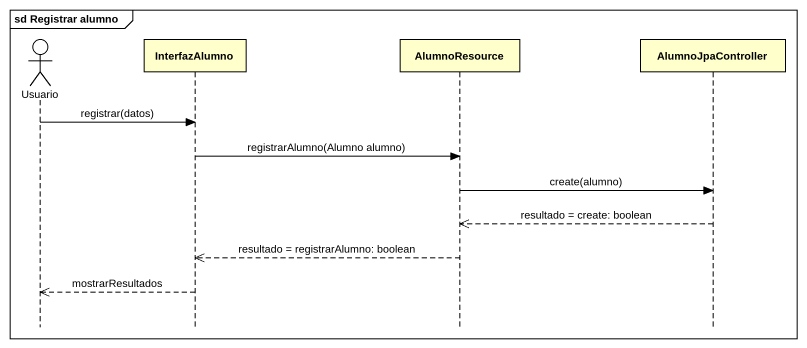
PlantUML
@startuml
mainframe sd Registrar alumno
hide footbox
actor Usuario
participant InterfazAlumno
participant AlumnoResource
participant AlumnoJpaController

Usuario -> InterfazAlumno : registrar(datos)
InterfazAlumno -> AlumnoResource : registrarAlumno(Alumno alumno)
AlumnoResource -> AlumnoJpaController : create(alumno)
AlumnoJpaController -->> AlumnoResource : resultado = create: boolean
AlumnoResource -->> InterfazAlumno : resultado = registrarAlumno: boolean
InterfazAlumno -->> Usuario : mostrarResultados
@enduml
